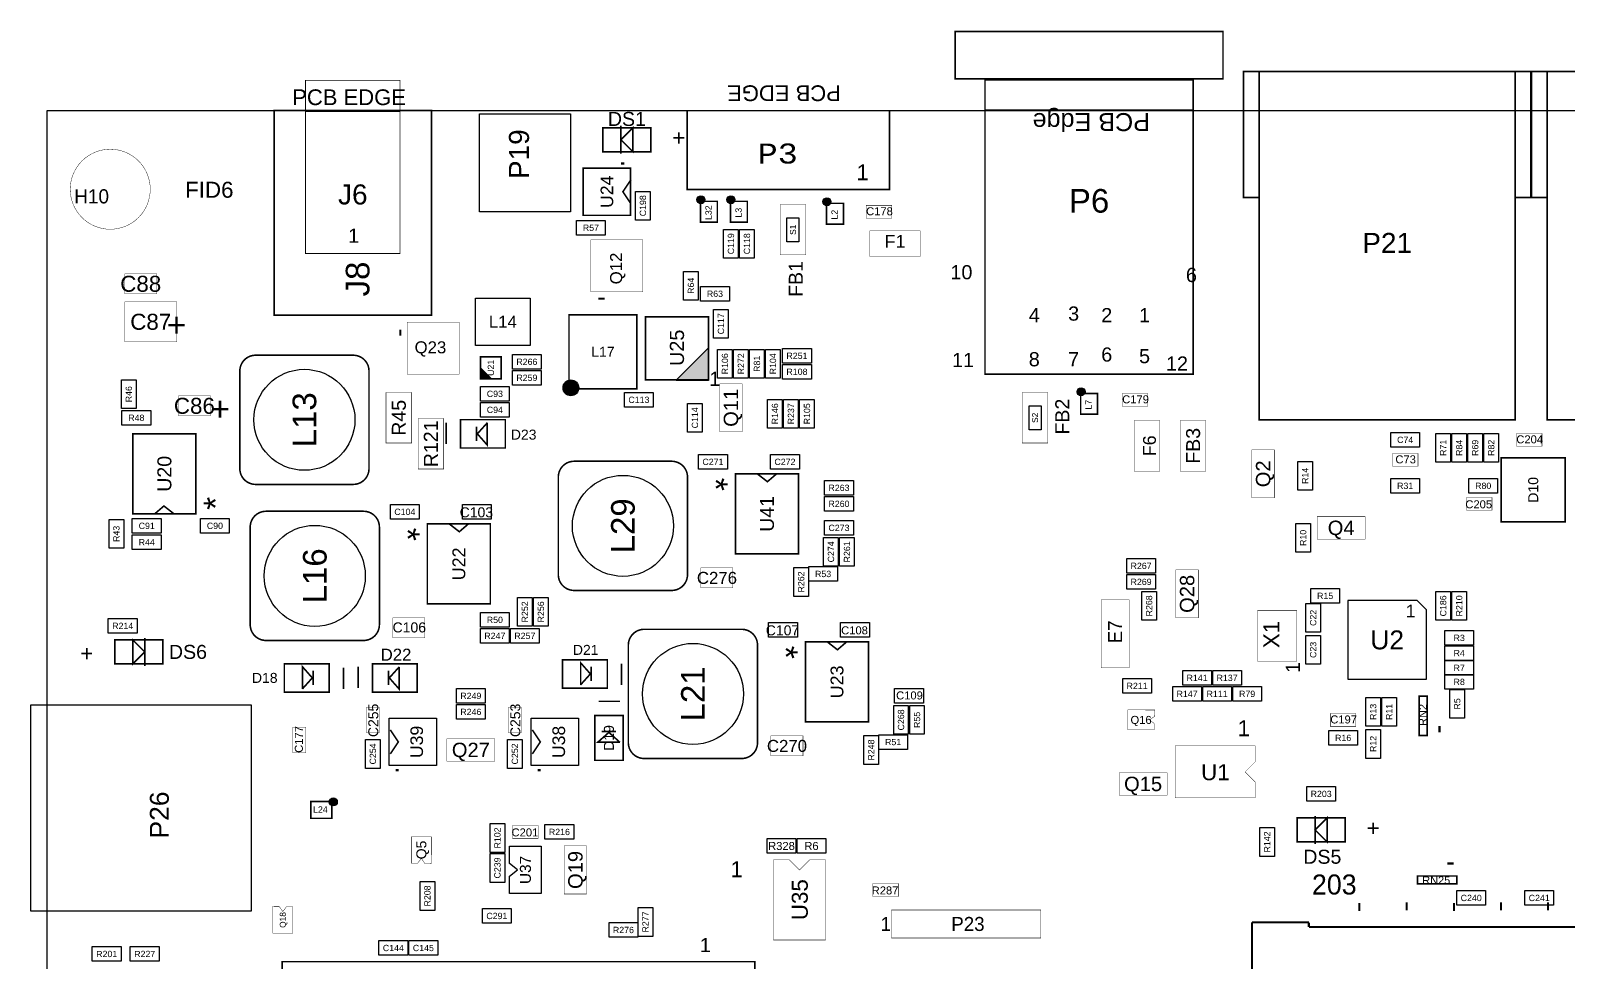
# Model space of a CAD drawing. Extents: x -1 to 160, y 0 to 141.
# Drawn here: x -1 to 96.6, y 81.8 to 140.9 of the extents above; entities that cross this region are included whole.
import ezdxf
from ezdxf.enums import TextEntityAlignment as Align

# ---------------------------------------------------------------- set-up
doc = ezdxf.new("R2010")
doc.units = 0
doc.header["$MEASUREMENT"] = 0
for name, color, linetype in [('ASSEMBLY_OUTLINES_TOP', 102, 'CONTINUOUS'), ('ASSEMBLY_REF_DES_TOP', 102, 'CONTINUOUS'), ('BOARD_OUTLINE', 10, 'CONTINUOUS')]:
    doc.layers.add(name, color=color, linetype=linetype)
doc.styles.add('ARIAL', font='arial.ttf')
doc.styles.add('COURIER_NEW', font='cour.ttf')
doc.styles.add('VERIBEST_BC', font='arial.ttf')
doc.styles.add('VERIBEST_GERBER_0', font='arial.ttf')
doc.styles.add('VERIBEST_GERBER_1', font='txt')

msp = doc.modelspace()

# ---------------------------------------------------------------- hatches: boundary and pattern name
at = {"layer": 'ASSEMBLY_OUTLINES_TOP'}
h = msp.add_hatch(color=256, dxfattribs=at)
edge = h.paths.add_edge_path()
edge.add_arc((41.49598, 130.175), 0.254, 0, 360)
h = msp.add_hatch(color=256, dxfattribs=at)
edge = h.paths.add_edge_path()
edge.add_arc((43.40098, 130.175), 0.254, 0, 360)
h = msp.add_hatch(color=256, dxfattribs=at)
edge = h.paths.add_edge_path()
edge.add_arc((49.49698, 130.048), 0.254, 0, 360)
for points in [[(41.97198, 118.727), (41.97198, 120.777), (39.92198, 118.727)], [(28.15298, 118.845), (27.49898, 119.499), (27.49898, 118.845)]]:
    msp.add_hatch(color=256, dxfattribs=at).paths.add_polyline_path(points, flags=0)
h = msp.add_hatch(color=256, dxfattribs=at)
edge = h.paths.add_edge_path()
edge.add_arc((33.24098, 118.237), 0.5, 0, 360)
h = msp.add_hatch(color=256, dxfattribs=at)
edge = h.paths.add_edge_path()
edge.add_arc((65.62598, 117.983), 0.254, 0, 360)
h = msp.add_hatch(color=256, dxfattribs=at)
edge = h.paths.add_edge_path()
edge.add_arc((18.16098, 91.948), 0.254, 0, 360)

# ---------------------------------------------------------------- linework, layer by layer
for points, const_width in [([(57.63398, 137.853), (57.63398, 140.853), (74.63398, 140.853), (74.63398, 137.853)], 0.1), ([(16.39798, 135.762), (16.39798, 137.762), (22.39798, 137.762), (22.39798, 135.762)], 0.05), ([(59.52998, 119.1006), (59.52998, 137.795), (72.73798, 137.795), (72.73798, 119.1006)], 0.1016), ([(75.93198, 130.324), (75.93198, 138.324), (76.93198, 138.324), (76.93198, 130.324)], 0.102), ([(76.93198, 116.204), (76.93198, 138.324), (93.18198, 138.324), (93.18198, 116.204)], 0.102), ([(93.18198, 130.324), (93.18198, 138.324), (94.18198, 138.324), (94.18198, 130.324)], 0.102), ([(94.21998, 130.324), (94.21998, 138.324), (95.21998, 138.324), (95.21998, 130.324)], 0.102), ([(95.21998, 116.204), (95.21998, 138.324), (111.46998, 138.324), (111.46998, 116.204)], 0.102), ([(14.39798, 122.841995), (14.39798, 135.841995), (24.39798, 135.841995), (24.39798, 122.841995)], 0.1), ([(16.39798, 126.762), (16.39798, 135.762), (22.39798, 135.762), (22.39798, 126.762)], 0.05), ([(40.61998, 130.829), (40.61998, 135.829), (53.46998, 135.829), (53.46998, 130.829)], 0.1), ([(35.27298, 133.223), (35.27298, 134.747), (38.32098, 134.747), (38.32098, 133.223)], 0.1016), ([(36.41598, 133.985), (37.17798, 134.747), (37.17798, 133.223)], 0.1016), ([(34.02698, 129.183), (34.02698, 132.183), (37.02698, 132.183), (37.02698, 129.183)], 0.1), ([(41.46898, 128.753), (41.46898, 130.073), (42.53898, 130.073), (42.53898, 128.753)], 0.1), ([(43.37398, 128.753), (43.37398, 130.073), (44.44398, 130.073), (44.44398, 128.753)], 0.1), ([(46.52518, 126.6698), (46.52518, 129.8702), (48.15078, 129.8702), (48.15078, 126.6698)], 0.0254), ([(49.46998, 128.626), (49.46998, 129.946), (50.53998, 129.946), (50.53998, 128.626)], 0.1), ([(51.98618, 129.0066), (51.98618, 129.8194), (53.61178, 129.8194), (53.61178, 129.0066)], 0.0254), ([(52.21478, 126.5682), (52.21478, 128.1938), (55.41518, 128.1938), (55.41518, 126.5682)], 0.0254), ([(34.51098, 124.333), (34.51098, 127.635), (37.81298, 127.635), (37.81298, 124.333)], 0.0254), ([(4.91998, 124.206), (4.91998, 125.476), (6.95198, 125.476), (6.95198, 124.206)], 0.0254), ([(4.91998, 121.158), (4.91998, 123.698), (8.22198, 123.698), (8.22198, 121.158)], 0.0254), ([(22.84698, 119.106), (22.84698, 122.408), (26.14898, 122.408), (26.14898, 119.106)], 0.0254), ([(33.12298, 118.173), (33.12298, 122.873), (37.42298, 122.873), (37.42298, 118.173)], 0.1), ([(37.97198, 118.745), (37.97198, 122.745), (41.97198, 122.745), (41.97198, 118.745)], 0.1), ([(27.51098, 118.807), (27.51098, 120.207), (28.81098, 120.207), (28.81098, 118.807)], 0.1), ([(42.68978, 115.443), (42.68978, 118.491), (44.11218, 118.491), (44.11218, 115.443)], 0.0254), ([(8.32498, 116.459), (8.32498, 117.729), (10.35698, 117.729), (10.35698, 116.459)], 0.0254), ([(21.50618, 114.7318), (21.50618, 117.9322), (23.13178, 117.9322), (23.13178, 114.7318)], 0.0254), ([(61.89218, 114.7318), (61.89218, 117.9322), (63.51778, 117.9322), (63.51778, 114.7318)], 0.0254), ([(65.59898, 116.561), (65.59898, 117.881), (66.66898, 117.881), (66.66898, 116.561)], 0.1), ([(68.24218, 117.0686), (68.24218, 117.8814), (69.86778, 117.8814), (69.86778, 117.0686)], 0.0254), ([(23.53818, 113.0808), (23.53818, 116.2812), (25.16378, 116.2812), (25.16378, 113.0808)], 0.0254), ([(26.22798, 114.416), (26.22798, 116.216), (29.077979, 116.216), (29.077979, 114.416)], 0.1), ([(69.00418, 112.9538), (69.00418, 116.1542), (70.62978, 116.1542), (70.62978, 112.9538)], 0.0254), ([(71.92518, 112.9538), (71.92518, 116.1542), (73.55078, 116.1542), (73.55078, 112.9538)], 0.0254), ([(5.43598, 110.236), (5.43598, 115.316), (9.43598, 115.316), (9.43598, 110.236)], 0.1), ([(93.26118, 114.5286), (93.26118, 115.3414), (94.88678, 115.3414), (94.88678, 114.5286)], 0.0254), ([(76.47178, 111.252), (76.47178, 114.3), (77.89418, 114.3), (77.89418, 111.252)], 0.0254), ([(85.38718, 113.2586), (85.38718, 114.0714), (87.01278, 114.0714), (87.01278, 113.2586)], 0.0254), ([(92.29598, 109.728), (92.29598, 113.792), (96.35998, 113.792), (96.35998, 109.728)], 0.1016), ([(43.68698, 107.696), (43.68698, 112.776), (47.68698, 112.776), (47.68698, 107.696)], 0.1), ([(90.08618, 110.4646), (90.08618, 111.2774), (91.71178, 111.2774), (91.71178, 110.4646)], 0.0254), ([(24.12898, 104.521), (24.12898, 109.601), (28.12898, 109.601), (28.12898, 104.521)], 0.1), ([(80.61198, 108.6358), (80.61198, 110.0582), (83.65998, 110.0582), (83.65998, 108.6358)], 0.0254), ([(41.49598, 105.537), (41.49598, 106.807), (43.52798, 106.807), (43.52798, 105.537)], 0.0254), ([(71.64578, 103.632), (71.64578, 106.68), (73.06818, 106.68), (73.06818, 103.632)], 0.0254), ([(66.89598, 100.457), (66.89598, 104.775), (68.67398, 104.775), (68.67398, 100.457)], 0.0254), ([(21.93798, 102.362), (21.93798, 103.632), (23.96998, 103.632), (23.96998, 102.362)], 0.0254), ([(76.82198, 100.889), (76.82198, 104.089), (79.32198, 104.089), (79.32198, 100.889)], 0.03), ([(4.28498, 100.711), (4.28498, 102.235), (7.33298, 102.235), (7.33298, 100.711)], 0.1016), ([(6.18998, 101.473), (5.42798, 100.711), (5.42798, 102.235)], 0.1016), ([(48.13198, 97.028), (48.13198, 102.108), (52.13198, 102.108), (52.13198, 97.028)], 0.1), ([(15.051981, 98.922), (15.051981, 100.722), (17.90198, 100.722), (17.90198, 98.922)], 0.1), ([(20.63998, 98.922), (20.63998, 100.722), (23.489979, 100.722), (23.489979, 98.922)], 0.1), ([(32.704981, 99.176), (32.704981, 100.976), (35.55498, 100.976), (35.55498, 99.176)], 0.1), ([(87.09279, 96.159066), (87.09279, 98.659188), (87.592916, 98.659188), (87.592916, 96.159066)], 0.1016), ([(20.26158, 96.3422), (20.26158, 97.9678), (21.07438, 97.9678), (21.07438, 96.3422)], 0.0254), ([(29.27858, 96.3422), (29.27858, 97.9678), (30.09138, 97.9678), (30.09138, 96.3422)], 0.0254), ([(70.305168, 97.784412), (70.29958, 97.3836), (69.96938, 97.155), (70.27418, 96.9264), (70.27418, 96.52), (68.59778, 96.52), (68.59778, 97.79)], 0.0254), ([(15.59558, 95.0722), (15.59558, 96.6978), (16.40838, 96.6978), (16.40838, 95.0722)], 0.0254), ([(34.75398, 94.587001), (34.75398, 97.437), (36.55398, 97.437), (36.55398, 94.587001)], 0.1), ([(81.45018, 96.7486), (81.45018, 97.5614), (83.07578, 97.5614), (83.07578, 96.7486)], 0.0254), ([(25.36698, 94.5388), (25.36698, 95.9612), (28.41498, 95.9612), (28.41498, 94.5388)], 0.0254), ([(45.94098, 94.869), (45.94098, 96.139), (47.97298, 96.139), (47.97298, 94.869)], 0.0254), ([(71.59498, 95.504), (76.67498, 95.504), (76.67498, 94.488), (76.03998, 93.853), (76.67498, 93.218), (76.67498, 92.202), (71.59498, 92.202)], 0.0254), ([(68.03898, 92.3798), (68.03898, 93.8022), (71.08698, 93.8022), (71.08698, 92.3798)], 0.0254), ([(16.73898, 90.905), (16.73898, 91.975), (18.05898, 91.975), (18.05898, 90.905)], 0.1), ([(79.34198, 89.408), (79.34198, 90.932), (82.38998, 90.932), (82.38998, 89.408)], 0.1016), ([(80.48498, 90.17), (81.24698, 90.932), (81.24698, 89.408)], 0.1016), ([(29.54018, 89.6366), (29.54018, 90.4494), (31.16578, 90.4494), (31.16578, 89.6366)], 0.0254), ([(24.378392, 88.030812), (23.97758, 88.0364), (23.74898, 88.3666), (23.52038, 88.0618), (23.11398, 88.0618), (23.11398, 89.7382), (24.38398, 89.7382)], 0.0254), ([(32.81678, 86.106), (32.81678, 89.154), (34.23918, 89.154), (34.23918, 86.106)], 0.0254), ([(46.10098, 83.185), (46.10098, 88.265), (47.11698, 88.265), (47.75198, 87.63), (48.38698, 88.265), (49.40298, 88.265), (49.40298, 83.185)], 0.0254), ([(86.981792, 86.74481), (86.981792, 87.244936), (89.481914, 87.244936), (89.481914, 86.74481)], 0.1016), ([(52.4002, 85.9536), (52.4002, 86.7664), (54.0258, 86.7664), (54.0258, 85.9536)], 0.0254), ([(14.323568, 85.324188), (14.72438, 85.3186), (14.95298, 84.9884), (15.18158, 85.2932), (15.58798, 85.2932), (15.58798, 83.6168), (14.31798, 83.6168)], 0.0254), ([(53.594, 83.312), (53.594, 85.09), (63.066102, 85.09), (63.066102, 83.312)], 0.0254), ([(14.913981, 25.708), (14.913981, 81.808), (44.913981, 81.808), (44.913981, 25.708)], 0.1)]:
    msp.add_lwpolyline(points, close=True, dxfattribs=dict(at, const_width=const_width))
for points, const_width in [([(53.46998, 135.829), (40.61998, 135.829)], 0.1), ([(72.73798, 135.8646), (59.52998, 135.8646)], 0.1016), ([(36.41598, 134.874), (36.41598, 133.096)], 0.1016), ([(36.62698, 132.483), (36.42698, 132.483)], 0.15), ([(37.05098, 131.445), (36.54298, 130.683), (37.05098, 129.921)], 0.1), ([(34.99198, 123.904), (35.38198, 123.904)], 0.13), ([(22.41798, 121.927), (22.41798, 121.537)], 0.13), ([(25.329602, 116.019787), (25.329602, 114.669777)], 0.1016), ([(27.25298, 115.766), (27.25198, 114.866)], 0.102), ([(27.93298, 116.016), (27.30298, 115.316), (27.92098, 114.616), (27.92098, 116.016)], 0.1016), ([(46.28134, 112.76203), (45.716698, 112.276636), (45.09262, 112.76203)], 0.1016), ([(6.84162, 110.24997), (7.406262, 110.735364), (8.03034, 110.24997)], 0.1016), ([(26.72334, 109.58703), (26.158698, 109.101636), (25.53462, 109.58703)], 0.1016), ([(6.18998, 100.584), (6.18998, 102.362)], 0.1016), ([(50.72634, 102.09403), (50.161698, 101.608636), (49.53762, 102.09403)], 0.1016), ([(16.19698, 99.122), (16.82698, 99.822), (16.20898, 100.522), (16.20898, 99.122)], 0.1016), ([(19.741602, 100.525787), (19.741602, 99.175777)], 0.1016), ([(22.34498, 100.522), (21.71498, 99.822), (22.33298, 99.122), (22.33298, 100.522)], 0.1016), ([(33.84998, 99.376), (34.47998, 100.076), (33.86198, 100.776), (33.86198, 99.376)], 0.1016), ([(34.52998, 99.626), (34.53098, 100.526)], 0.102), ([(36.453358, 99.372213), (36.453358, 100.722223)], 0.1016), ([(16.87698, 99.372), (16.87798, 100.272)], 0.102), ([(18.800358, 99.118213), (18.800358, 100.468223)], 0.1016), ([(21.66498, 100.272), (21.66398, 99.372)], 0.102), ([(36.357767, 98.335378), (35.007757, 98.335378)], 0.1016), ([(88.38298, 96.369), (88.38298, 96.759)], 0.15), ([(21.77898, 94.996), (22.28698, 95.758), (21.77898, 96.52)], 0.1), ([(30.79598, 94.996), (31.30398, 95.758), (30.79598, 96.52)], 0.1), ([(36.35398, 95.732), (35.65398, 96.362), (34.95398, 95.744), (36.35398, 95.744)], 0.1016), ([(36.10398, 96.412), (35.20398, 96.413)], 0.102), ([(22.11298, 93.958), (22.31298, 93.958)], 0.15), ([(31.12998, 93.958), (31.32998, 93.958)], 0.15), ([(80.48498, 91.059), (80.48498, 89.281)], 0.1016), ([(89.27198, 88.035), (88.88198, 88.035)], 0.15), ([(83.285282, 85.535), (83.285282, 85.027)], 0.127), ([(86.300338, 85.565), (86.300338, 85.057)], 0.127), ([(89.297068, 85.535), (89.297068, 85.027)], 0.127), ([(92.288156, 85.575), (92.288156, 85.067)], 0.127), ([(95.26706, 85.575), (95.26706, 85.067)], 0.127), ([(76.48498, 84.302), (80.08498, 84.302)], 0.13), ([(76.485102, 75.151996), (76.485102, 84.295741)], 0.13), ([(80.085044, 84.002118), (80.085044, 84.279087)], 0.13), ([(80.085044, 84.001864), (144.084916, 84.001864)], 0.13)]:
    msp.add_lwpolyline(points, dxfattribs=dict(at, const_width=const_width))
for points in [[(27.43238, 129.413), (27.43238, 135.636), (33.22358, 135.636), (33.22358, 129.413)], [(37.34798, 128.879), (37.34798, 130.709), (38.27798, 130.709), (38.27798, 128.879)], [(33.59598, 127.932), (33.59598, 128.862), (35.42598, 128.862), (35.42598, 127.932)], [(46.95698, 127.508), (46.95698, 129.032), (47.71898, 129.032), (47.71898, 127.508)], [(42.93598, 126.466), (42.93598, 128.296), (43.86598, 128.296), (43.86598, 126.466)], [(43.95198, 126.466), (43.95198, 128.296), (44.88198, 128.296), (44.88198, 126.466)], [(40.39598, 123.799), (40.39598, 125.629), (41.32598, 125.629), (41.32598, 123.799)], [(41.46998, 123.741), (41.46998, 124.671), (43.29998, 124.671), (43.29998, 123.741)], [(27.18308, 120.9294), (27.18308, 123.9266), (30.66288, 123.9266), (30.66288, 120.9294)], [(42.30098, 121.386), (42.30098, 123.216), (43.23098, 123.216), (43.23098, 121.386)], [(29.53198, 119.423), (29.53198, 120.353), (31.36198, 120.353), (31.36198, 119.423)], [(41.97198, 118.727), (41.97198, 120.777), (39.92198, 118.727)], [(42.55498, 118.846), (42.55498, 120.676), (43.48498, 120.676), (43.48498, 118.846)], [(43.57098, 118.846), (43.57098, 120.676), (44.50098, 120.676), (44.50098, 118.846)], [(44.58698, 118.846), (44.58698, 120.676), (45.51698, 120.676), (45.51698, 118.846)], [(45.60298, 118.846), (45.60298, 120.676), (46.53298, 120.676), (46.53298, 118.846)], [(46.67698, 119.804), (46.67698, 120.734), (48.50698, 120.734), (48.50698, 119.804)], [(28.15298, 118.845), (27.49898, 119.499), (27.49898, 118.845)], [(29.53198, 118.407), (29.53198, 119.337), (31.36198, 119.337), (31.36198, 118.407)], [(46.67698, 118.788), (46.67698, 119.718), (48.50698, 119.718), (48.50698, 118.788)], [(4.70898, 116.917), (4.70898, 118.747), (5.63898, 118.747), (5.63898, 116.917)], [(27.49998, 117.391), (27.49998, 118.321), (29.32998, 118.321), (29.32998, 117.391)], [(27.49998, 116.375), (27.49998, 117.305), (29.32998, 117.305), (29.32998, 116.375)], [(36.64398, 117.01), (36.64398, 117.94), (38.47398, 117.94), (38.47398, 117.01)], [(40.64998, 115.417), (40.64998, 117.247), (41.57998, 117.247), (41.57998, 115.417)], [(45.72998, 115.671), (45.72998, 117.501), (46.65998, 117.501), (46.65998, 115.671)], [(46.74598, 115.671), (46.74598, 117.501), (47.67598, 117.501), (47.67598, 115.671)], [(47.76198, 115.671), (47.76198, 117.501), (48.69198, 117.501), (48.69198, 115.671)], [(4.74298, 115.867), (4.74298, 116.797), (6.57298, 116.797), (6.57298, 115.867)], [(62.32398, 115.57), (62.32398, 117.094), (63.08598, 117.094), (63.08598, 115.57)], [(85.28498, 114.47), (85.28498, 115.4), (87.11498, 115.4), (87.11498, 114.47)], [(88.14798, 113.512), (88.14798, 115.342), (89.07798, 115.342), (89.07798, 113.512)], [(89.16398, 113.512), (89.16398, 115.342), (90.09398, 115.342), (90.09398, 113.512)], [(90.17998, 113.512), (90.17998, 115.342), (91.10998, 115.342), (91.10998, 113.512)], [(91.19598, 113.512), (91.19598, 115.342), (92.12598, 115.342), (92.12598, 113.512)], [(41.34298, 113.073), (41.34298, 114.003), (43.17298, 114.003), (43.17298, 113.073)], [(45.91498, 113.073), (45.91498, 114.003), (47.74498, 114.003), (47.74498, 113.073)], [(79.38498, 111.734), (79.38498, 113.564), (80.31498, 113.564), (80.31498, 111.734)], [(49.34398, 111.422), (49.34398, 112.352), (51.17398, 112.352), (51.17398, 111.422)], [(85.28498, 111.549), (85.28498, 112.479), (87.11498, 112.479), (87.11498, 111.549)], [(90.23798, 111.549), (90.23798, 112.479), (92.06798, 112.479), (92.06798, 111.549)], [(49.34398, 110.406), (49.34398, 111.336), (51.17398, 111.336), (51.17398, 110.406)], [(21.78498, 109.898), (21.78498, 110.828), (23.61498, 110.828), (23.61498, 109.898)], [(26.35698, 109.898), (26.35698, 110.828), (28.18698, 110.828), (28.18698, 109.898)], [(3.92298, 108.051), (3.92298, 109.881), (4.85298, 109.881), (4.85298, 108.051)], [(5.40198, 109.009), (5.40198, 109.939), (7.23198, 109.939), (7.23198, 109.009)], [(9.72898, 109.012), (9.72898, 109.942), (11.55898, 109.942), (11.55898, 109.012)], [(49.34398, 108.882), (49.34398, 109.812), (51.17398, 109.812), (51.17398, 108.882)], [(79.25798, 107.797), (79.25798, 109.627), (80.18798, 109.627), (80.18798, 107.797)], [(5.40198, 107.969), (5.40198, 108.899), (7.23198, 108.899), (7.23198, 107.969)], [(49.28598, 106.908), (49.28598, 108.738), (50.21598, 108.738), (50.21598, 106.908)], [(50.30198, 106.908), (50.30198, 108.738), (51.23198, 108.738), (51.23198, 106.908)], [(68.52098, 106.469), (68.52098, 107.399), (70.35098, 107.399), (70.35098, 106.469)], [(47.38998, 104.99695), (47.38998, 106.82695), (48.31998, 106.82695), (48.31998, 104.99695)], [(48.33698, 105.95495), (48.33698, 106.88495), (50.16698, 106.88495), (50.16698, 105.95495)], [(68.52098, 105.453), (68.52098, 106.383), (70.35098, 106.383), (70.35098, 105.453)], [(80.20498, 104.564), (80.20498, 105.494), (82.03498, 105.494), (82.03498, 104.564)], [(29.85498, 103.098), (29.85498, 104.928), (30.78498, 104.928), (30.78498, 103.098)], [(30.87098, 103.098), (30.87098, 104.928), (31.80098, 104.928), (31.80098, 103.098)], [(69.47898, 103.479), (69.47898, 105.309), (70.40898, 105.309), (70.40898, 103.479)], [(79.89298, 102.717), (79.89298, 104.547), (80.82298, 104.547), (80.82298, 102.717)], [(87.55698, 99.735), (87.55698, 104.135), (86.95698, 104.735), (82.55698, 104.735), (82.55698, 99.735)], [(88.14798, 103.479), (88.14798, 105.309), (89.07798, 105.309), (89.07798, 103.479)], [(89.16398, 103.479), (89.16398, 105.309), (90.09398, 105.309), (90.09398, 103.479)], [(3.87798, 102.659), (3.87798, 103.589), (5.70798, 103.589), (5.70798, 102.659)], [(27.49998, 103.04), (27.49998, 103.97), (29.32998, 103.97), (29.32998, 103.04)], [(27.49998, 102.024), (27.49998, 102.954), (29.32998, 102.954), (29.32998, 102.024)], [(29.40498, 102.024), (29.40498, 102.954), (31.23498, 102.954), (31.23498, 102.024)], [(45.78798, 102.405), (45.78798, 103.335), (47.61798, 103.335), (47.61798, 102.405)], [(50.35998, 102.405), (50.35998, 103.335), (52.18998, 103.335), (52.18998, 102.405)], [(79.89298, 100.685), (79.89298, 102.515), (80.82298, 102.515), (80.82298, 100.685)], [(88.71398, 101.897), (88.71398, 102.827), (90.54398, 102.827), (90.54398, 101.897)], [(88.71398, 100.9318), (88.71398, 101.8618), (90.54398, 101.8618), (90.54398, 100.9318)], [(88.71398, 99.992), (88.71398, 100.922), (90.54398, 100.922), (90.54398, 99.992)], [(68.26698, 98.849), (68.26698, 99.779), (70.09698, 99.779), (70.09698, 98.849)], [(72.07698, 99.357), (72.07698, 100.287), (73.90698, 100.287), (73.90698, 99.357)], [(73.98198, 99.357), (73.98198, 100.287), (75.81198, 100.287), (75.81198, 99.357)], [(88.71398, 99.103), (88.71398, 100.033), (90.54398, 100.033), (90.54398, 99.103)], [(25.97598, 98.214), (25.97598, 99.144), (27.80598, 99.144), (27.80598, 98.214)], [(53.78898, 98.214), (53.78898, 99.144), (55.61898, 99.144), (55.61898, 98.214)], [(71.44198, 98.341), (71.44198, 99.271), (73.27198, 99.271), (73.27198, 98.341)], [(73.34698, 98.341), (73.34698, 99.271), (75.17698, 99.271), (75.17698, 98.341)], [(75.25198, 98.341), (75.25198, 99.271), (77.08198, 99.271), (77.08198, 98.341)], [(83.70298, 96.748), (83.70298, 98.578), (84.63298, 98.578), (84.63298, 96.748)], [(84.71898, 96.748), (84.71898, 98.578), (85.64898, 98.578), (85.64898, 96.748)], [(89.03698, 97.256), (89.03698, 99.086), (89.96698, 99.086), (89.96698, 97.256)], [(-1.04602, 85.017), (-1.04602, 98.117), (12.95398, 98.117), (12.95398, 85.017)], [(25.97598, 97.198), (25.97598, 98.128), (27.80598, 98.128), (27.80598, 97.198)], [(53.73098, 96.24), (53.73098, 98.07), (54.66098, 98.07), (54.66098, 96.24)], [(54.74698, 96.24), (54.74698, 98.07), (55.67698, 98.07), (55.67698, 96.24)], [(21.70798, 94.258), (21.70798, 97.258), (24.70798, 97.258), (24.70798, 94.258)], [(30.72498, 94.258), (30.72498, 97.258), (33.72498, 97.258), (33.72498, 94.258)], [(20.20298, 94.081), (20.20298, 95.911), (21.13298, 95.911), (21.13298, 94.081)], [(29.21998, 94.081), (29.21998, 95.911), (30.14998, 95.911), (30.14998, 94.081)], [(51.83498, 94.32895), (51.83498, 96.15895), (52.76498, 96.15895), (52.76498, 94.32895)], [(52.78198, 95.28695), (52.78198, 96.21695), (54.61198, 96.21695), (54.61198, 95.28695)], [(81.34798, 95.547), (81.34798, 96.477), (83.17798, 96.477), (83.17798, 95.547)], [(83.70298, 94.716), (83.70298, 96.546), (84.63298, 96.546), (84.63298, 94.716)], [(79.95098, 91.991), (79.95098, 92.921), (81.78098, 92.921), (81.78098, 91.991)], [(28.10998, 88.747), (28.10998, 90.577), (29.03998, 90.577), (29.03998, 88.747)], [(31.59698, 89.578), (31.59698, 90.508), (33.42698, 90.508), (33.42698, 89.578)], [(76.97198, 88.493), (76.97198, 90.323), (77.90198, 90.323), (77.90198, 88.493)], [(29.35298, 86.13), (29.35298, 87.23), (29.85298, 87.63), (29.35298, 88.03), (29.35298, 89.13), (31.35298, 89.13), (31.35298, 86.13)], [(45.69398, 88.689), (45.69398, 89.619), (47.52398, 89.619), (47.52398, 88.689)], [(47.59898, 88.689), (47.59898, 89.619), (49.42898, 89.619), (49.42898, 88.689)], [(28.10998, 86.842), (28.10998, 88.672), (29.03998, 88.672), (29.03998, 86.842)], [(23.66498, 85.064), (23.66498, 86.894), (24.59498, 86.894), (24.59498, 85.064)], [(89.47598, 85.387), (89.47598, 86.317), (91.30598, 86.317), (91.30598, 85.387)], [(93.79398, 85.387), (93.79398, 86.317), (95.62398, 86.317), (95.62398, 85.387)], [(27.62698, 84.244), (27.62698, 85.174), (29.45698, 85.174), (29.45698, 84.244)], [(37.508, 83.413), (37.508, 85.243), (38.438, 85.243), (38.438, 83.413)], [(35.661, 83.355), (35.661, 84.285), (37.491, 84.285), (37.491, 83.355)], [(21.05598, 82.212), (21.05598, 83.142), (22.88598, 83.142), (22.88598, 82.212)], [(22.96098, 82.212), (22.96098, 83.142), (24.79098, 83.142), (24.79098, 82.212)], [(2.86198, 81.831), (2.86198, 82.761), (4.69198, 82.761), (4.69198, 81.831)], [(5.27498, 81.831), (5.27498, 82.761), (7.10498, 82.761), (7.10498, 81.831)]]:
    msp.add_lwpolyline(points, close=True, dxfattribs=at)
for points, const_width in [([(1.45998, 130.842, -1), (6.53998, 130.842, -1)], 0.0254), ([(13.22598, 120.305), (19.42598, 120.305, -0.414213562), (20.42598, 119.305), (20.42598, 113.105, -0.414213562), (19.42598, 112.105), (13.22598, 112.105, -0.414213562), (12.22598, 113.105), (12.22598, 119.305, -0.414213562)], 0.1), ([(39.64298, 105.374), (33.44298, 105.374, -0.414213562), (32.44298, 106.374), (32.44298, 112.574, -0.414213562), (33.44298, 113.574), (39.64298, 113.574, -0.414213562), (40.64298, 112.574), (40.64298, 106.374, -0.414213562)], 0.1), ([(20.08498, 102.199), (13.88498, 102.199, -0.414213562), (12.88498, 103.199), (12.88498, 109.399, -0.414213562), (13.88498, 110.399), (20.08498, 110.399, -0.414213562), (21.08498, 109.399), (21.08498, 103.199, -0.414213562)], 0.1), ([(44.08798, 94.706), (37.88798, 94.706, -0.414213562), (36.88798, 95.706), (36.88798, 101.906, -0.414213562), (37.88798, 102.906), (44.08798, 102.906, -0.414213562), (45.08798, 101.906), (45.08798, 95.706, -0.414213562)], 0.1)]:
    msp.add_lwpolyline(points, format="xyb", close=True, dxfattribs=dict(at, const_width=const_width))
for centre, radius in [((41.49598, 130.175), 0.254), ((43.40098, 130.175), 0.254), ((49.49698, 130.048), 0.254), ((16.32598, 116.205), 3.206244), ((33.24098, 118.237), 0.5), ((65.62598, 117.983), 0.254), ((36.54298, 109.474), 3.206244), ((16.98498, 106.299), 3.206244), ((40.98798, 98.806), 3.206244), ((18.16098, 91.948), 0.254)]:
    msp.add_circle(centre, radius, dxfattribs=at)
at = {"layer": 'BOARD_OUTLINE'}
msp.add_lwpolyline([(-0.00002, 0), (-0.00002, 135.842), (159.99998, 135.842), (159.99998, 0)], close=True, dxfattribs=at)

# ---------------------------------------------------------------- texts
at = {"layer": 'ASSEMBLY_OUTLINES_TOP'}
for s, height, style, p in [('PCB EDGE', 1, 'ARIAL', (19.161405, 136.68257)), ('+', 1.016, 'ARIAL', (40.09898, 134.112)), ('1', 1, 'VERIBEST_GERBER_0', (51.756103, 131.917349)), ('1', 0.9, 'VERIBEST_GERBER_0', (19.450888, 127.896347)), ('10', 0.9, 'ARIAL', (58.029642, 125.575772)), ('4', 0.9, 'ARIAL', (62.655242, 122.850372)), ('3', 0.9, 'ARIAL', (65.155242, 122.950372)), ('2', 0.9, 'ARIAL', (67.255242, 122.850372)), ('1', 0.9, 'ARIAL', (69.655242, 122.850372)), ('11', 0.9, 'ARIAL', (58.132842, 120.001172)), ('8', 0.9, 'ARIAL', (62.655242, 120.050372)), ('7', 0.9, 'ARIAL', (65.155242, 120.050372)), ('6', 0.9, 'ARIAL', (67.255242, 120.350372)), ('5', 0.9, 'ARIAL', (69.655242, 120.250372)), ('12', 0.9, 'ARIAL', (71.713842, 119.775772)), ('1', 0.9, 'ARIAL', (42.376897, 118.808917)), ('1', 0.8, 'VERIBEST_GERBER_0', (86.54884, 104.07098)), ('1', 1.016, 'VERIBEST_GERBER_0', (75.954814, 96.628026)), ('+', 1.016, 'ARIAL', (84.16798, 90.297)), ('1', 1.016, 'VERIBEST_GERBER_0', (43.76545, 87.67953)), ('203', 1.27, 'VERIBEST_GERBER_1', (81.699517, 86.706611)), ('1', 0.889, 'VERIBEST_GERBER_1', (53.23332, 84.201)), ('1', 0.9, 'ARIAL', (41.776243, 82.865372))]:
    msp.add_text(s, height=height, dxfattribs=dict(at, style=style)).set_placement(p, align=Align.MIDDLE_CENTER)
for s, height, rotation, style, p in [('PCB EDGE', 1, 180, 'VERIBEST_GERBER_0', (46.76998, 136.939)), ('9', 0.9, 180, 'ARIAL', (72.63398, 125.403)), ('*', 1.524, 270, 'ARIAL', (42.431424, 112.11034)), ('*', 1.524, 90, 'ARIAL', (10.691536, 110.90166)), ('+', 1.016, 180, 'ARIAL', (2.50698, 101.346)), ('1', 0.9, 90, 'VERIBEST_GERBER_0', (79.07198, 100.489))]:
    msp.add_text(s, height=height, rotation=rotation, dxfattribs=dict(at, style=style)).set_placement(p, align=Align.MIDDLE_CENTER)
for s, height, style, p in [('PCB Edge', 1.143, 'ARIAL', (70.000876, 134.53364)), ('+', 1.524, 'VERIBEST_GERBER_0', (8.820404, 121.428256)), ('+', 1.524, 'VERIBEST_GERBER_0', (11.590404, 116.094256))]:
    msp.add_text(s, height=height, rotation=180, dxfattribs=dict(at, style=style)).set_placement(p, align=Align.TOP_LEFT)
at = {"layer": 'ASSEMBLY_OUTLINES_TOP', "style": 'ARIAL', "text_generation_flag": 2}
for p in [(22.873424, 108.93534), (46.876424, 101.44234)]:
    msp.add_text('*', height=1.524, rotation=270, dxfattribs=at).set_placement(p, align=Align.MIDDLE_CENTER)
at = {"layer": 'ASSEMBLY_REF_DES_TOP'}
for s, height, style, p in [('DS1', 0.889, 'ARIAL', (36.79698, 135.3058)), ('P3', 1.27, 'COURIER_NEW', (46.369986, 133.108954)), ('FID6', 1.016, 'VERIBEST_GERBER_0', (10.28698, 130.81)), ('J6', 1.27, 'VERIBEST_GERBER_0', (19.397982, 130.512058)), ('P6', 1.5, 'ARIAL', (66.13498, 130.107)), ('C178', 0.508, 'ARIAL', (52.828952, 129.442972)), ('R57', 0.4, 'ARIAL', (34.51098, 128.397)), ('F1', 0.8128, 'ARIAL', (53.81498, 127.531114)), ('P21', 1.27, 'ARIAL', (85.05698, 127.434086)), ('C88', 1.016, 'ARIAL', (5.93598, 124.841)), ('R63', 0.4, 'ARIAL', (42.38498, 124.206)), ('C87', 1.016, 'ARIAL', (6.57098, 122.428)), ('L14', 0.762, 'VERIBEST_GERBER_0', (28.92298, 122.428)), ('Q23', 0.762, 'ARIAL', (24.32498, 120.807)), ('R266', 0.4, 'ARIAL', (30.44698, 119.888)), ('L17', 0.635, 'ARIAL', (35.27298, 120.523)), ('R251', 0.4, 'ARIAL', (47.59198, 120.269)), ('R259', 0.4, 'ARIAL', (30.44698, 118.872)), ('R108', 0.4, 'ARIAL', (47.59198, 119.253)), ('C86', 1.016, 'ARIAL', (9.34098, 117.094)), ('C93', 0.4, 'ARIAL', (28.41498, 117.856)), ('C113', 0.4, 'ARIAL', (37.55898, 117.475)), ('C179', 0.508, 'ARIAL', (69.084952, 117.504972)), ('R48', 0.4, 'ARIAL', (5.65798, 116.332)), ('C94', 0.4, 'ARIAL', (28.41498, 116.84)), ('D23', 0.635, 'ARIAL', (30.24378, 115.2652)), ('C204', 0.508, 'ARIAL', (94.103952, 114.964972)), ('C74', 0.4, 'ARIAL', (86.19998, 114.935)), ('C271', 0.4, 'ARIAL', (42.25798, 113.538)), ('C272', 0.4, 'ARIAL', (46.82998, 113.538)), ('C73', 0.508, 'ARIAL', (86.229952, 113.694972)), ('R263', 0.4, 'ARIAL', (50.25898, 111.887)), ('R31', 0.4, 'ARIAL', (86.19998, 112.014)), ('R80', 0.4, 'ARIAL', (91.15298, 112.014)), ('C104', 0.4, 'ARIAL', (22.69998, 110.363)), ('C103', 0.635, 'ARIAL', (27.242008, 110.333028)), ('R260', 0.4, 'ARIAL', (50.25898, 110.871)), ('C205', 0.508, 'ARIAL', (90.869008, 110.841028)), ('C91', 0.4, 'ARIAL', (6.31698, 109.474)), ('C90', 0.4, 'ARIAL', (10.64398, 109.477)), ('C273', 0.4, 'ARIAL', (50.25898, 109.347)), ('Q4', 0.9144, 'ARIAL', (82.13598, 109.347)), ('R44', 0.4, 'ARIAL', (6.31698, 108.434)), ('C276', 0.762, 'ARIAL', (42.51198, 106.172)), ('R53', 0.4, 'ARIAL', (49.25198, 106.41995)), ('R267', 0.4, 'ARIAL', (69.43598, 106.934)), ('R269', 0.4, 'ARIAL', (69.43598, 105.918)), ('R15', 0.4, 'ARIAL', (81.11998, 105.029)), ('R50', 0.4, 'ARIAL', (28.41498, 103.505)), ('R214', 0.4, 'ARIAL', (4.79298, 103.124)), ('C106', 0.635, 'ARIAL', (22.983952, 103.026972)), ('R247', 0.4, 'ARIAL', (28.41498, 102.489)), ('R257', 0.4, 'ARIAL', (30.31998, 102.489)), ('C107', 0.635, 'ARIAL', (46.673008, 102.840028)), ('C108', 0.508, 'ARIAL', (51.245008, 102.840028)), ('U2', 1.2, 'VERIBEST_BC', (85.05698, 102.235)), ('R3', 0.4, 'ARIAL', (89.62898, 102.362)), ('DS6', 0.889, 'ARIAL', (8.93318, 101.473)), ('D22', 0.762, 'ARIAL', (22.14118, 101.2952)), ('D21', 0.635, 'ARIAL', (34.18078, 101.6)), ('R4', 0.4, 'ARIAL', (89.62898, 101.3968)), ('R7', 0.4, 'ARIAL', (89.62898, 100.457)), ('D18', 0.635, 'ARIAL', (13.80998, 99.822)), ('R141', 0.4, 'ARIAL', (72.99198, 99.822)), ('R137', 0.4, 'ARIAL', (74.89698, 99.822)), ('R8', 0.4, 'ARIAL', (89.62898, 99.568)), ('R249', 0.4, 'ARIAL', (26.89098, 98.679)), ('C109', 0.508, 'ARIAL', (54.733952, 98.708972)), ('R211', 0.4, 'ARIAL', (69.18198, 99.314)), ('R147', 0.4, 'ARIAL', (72.35698, 98.806)), ('R111', 0.4, 'ARIAL', (74.26198, 98.806)), ('R79', 0.4, 'ARIAL', (76.16698, 98.806)), ('R246', 0.4, 'ARIAL', (26.89098, 97.663)), ('Q16', 0.508, 'ARIAL', (69.43598, 97.155)), ('C197', 0.508, 'ARIAL', (82.292952, 97.184972)), ('Q27', 0.9144, 'ARIAL', (26.89098, 95.25)), ('C270', 0.762, 'ARIAL', (46.95698, 95.504)), ('R51', 0.4, 'ARIAL', (53.69698, 95.75195)), ('R16', 0.4, 'ARIAL', (82.26298, 96.012)), ('U1', 1.016, 'ARIAL', (74.152684, 93.835296)), ('Q15', 0.9144, 'ARIAL', (69.56298, 93.091)), ('R203', 0.4, 'ARIAL', (80.86598, 92.456)), ('L24', 0.4, 'ARIAL', (17.340039, 91.468498)), ('C201', 0.508, 'ARIAL', (30.323008, 90.013028)), ('R216', 0.4, 'ARIAL', (32.51198, 90.043)), ('R328', 0.508, 'ARIAL', (46.609, 89.154)), ('R6', 0.508, 'ARIAL', (48.514, 89.154)), ('DS5', 0.889, 'ARIAL', (80.94218, 88.4682)), ('RN25', 0.5, 'ARIAL', (88.17198, 86.975)), ('R287', 0.508, 'ARIAL', (53.183028, 86.330028)), ('C240', 0.4, 'ARIAL', (90.39098, 85.852)), ('C241', 0.4, 'ARIAL', (94.70898, 85.852)), ('C291', 0.4, 'ARIAL', (28.54198, 84.709)), ('R276', 0.4, 'ARIAL', (36.576, 83.82)), ('P23', 0.889, 'VERIBEST_GERBER_1', (58.444395, 84.201)), ('R201', 0.4, 'ARIAL', (3.77698, 82.296)), ('R227', 0.4, 'ARIAL', (6.18998, 82.296)), ('C144', 0.4, 'ARIAL', (21.97098, 82.677)), ('C145', 0.4, 'ARIAL', (23.87598, 82.677))]:
    msp.add_text(s, height=height, dxfattribs=dict(at, style=style)).set_placement(p, align=Align.MIDDLE_CENTER)
at = {"layer": 'ASSEMBLY_REF_DES_TOP', "style": 'VERIBEST_GERBER_0'}
for s, height, p in [('P19', 1.27, (30.962854, 134.6454)), ('P26', 1.2, (8.07798, 92.61))]:
    msp.add_text(s, height=height, rotation=90, dxfattribs=at).set_placement(p, align=Align.BOTTOM_RIGHT)
at = {"layer": 'ASSEMBLY_REF_DES_TOP', "style": 'VERIBEST_GERBER_1'}
msp.add_text('H10', height=0.9, dxfattribs=at).set_placement((1.71398, 130.842), align=Align.TOP_LEFT)
at = {"layer": 'ASSEMBLY_REF_DES_TOP'}
for s, height, style, p in [('U24', 0.8, 'ARIAL', (35.52698, 130.683)), ('C198', 0.4, 'ARIAL', (37.81298, 129.794)), ('L32', 0.4, 'ARIAL', (41.975482, 129.354059)), ('L3', 0.4, 'ARIAL', (43.880482, 129.354059)), ('L2', 0.4, 'ARIAL', (49.976482, 129.227059)), ('C119', 0.4, 'ARIAL', (43.40098, 127.381)), ('C118', 0.4, 'ARIAL', (44.41698, 127.381)), ('S1', 0.381, 'ARIAL', (47.33798, 128.27)), ('J8', 1.5, 'ARIAL', (19.70278, 125.142995)), ('Q12', 0.762, 'ARIAL', (36.11198, 125.811)), ('FB1', 0.889, 'ARIAL', (47.51578, 125.1458)), ('R64', 0.4, 'ARIAL', (40.86098, 124.714)), ('C117', 0.4, 'ARIAL', (42.76598, 122.301)), ('U25', 0.9, 'ARIAL', (39.97198, 120.777)), ('R106', 0.4, 'ARIAL', (43.01998, 119.761)), ('R272', 0.4, 'ARIAL', (44.03598, 119.761)), ('R81', 0.4, 'ARIAL', (45.05198, 119.761)), ('R104', 0.4, 'ARIAL', (46.06798, 119.761)), ('U21', 0.4, 'ARIAL', (28.15998, 119.504)), ('R46', 0.4, 'ARIAL', (5.17398, 117.832)), ('Q11', 0.9144, 'ARIAL', (43.40098, 116.967)), ('L13', 1.5, 'ARIAL', (16.32598, 116.205)), ('R45', 0.889, 'ARIAL', (22.31898, 116.332)), ('R146', 0.4, 'ARIAL', (46.19498, 116.586)), ('R237', 0.4, 'ARIAL', (47.21098, 116.586)), ('R105', 0.4, 'ARIAL', (48.22698, 116.586)), ('FB2', 0.889, 'ARIAL', (64.43218, 116.4082)), ('L7', 0.4, 'ARIAL', (66.105482, 117.162059)), ('C114', 0.4, 'ARIAL', (41.11498, 116.332)), ('S2', 0.381, 'ARIAL', (62.70498, 116.332)), ('R121', 0.889, 'ARIAL', (24.35098, 114.681)), ('F6', 0.8128, 'ARIAL', (69.967094, 114.554)), ('FB3', 0.889, 'ARIAL', (72.73798, 114.554)), ('R71', 0.4, 'ARIAL', (88.61298, 114.427)), ('R84', 0.4, 'ARIAL', (89.62898, 114.427)), ('R69', 0.4, 'ARIAL', (90.64498, 114.427)), ('R82', 0.4, 'ARIAL', (91.66098, 114.427)), ('U20', 0.890016, 'ARIAL', (7.43598, 112.776)), ('Q2', 0.9144, 'ARIAL', (77.18298, 112.776)), ('R14', 0.4, 'ARIAL', (79.84998, 112.649)), ('D10', 0.635, 'ARIAL', (94.32798, 111.76)), ('U41', 0.890016, 'ARIAL', (45.68698, 110.236)), ('L29', 1.5, 'ARIAL', (36.54298, 109.474)), ('R43', 0.4, 'ARIAL', (4.38798, 108.966)), ('C274', 0.4, 'ARIAL', (49.75098, 107.823)), ('R261', 0.4, 'ARIAL', (50.76698, 107.823)), ('R10', 0.4, 'ARIAL', (79.72298, 108.712)), ('L16', 1.5, 'ARIAL', (16.98498, 106.299)), ('U22', 0.8128, 'ARIAL', (26.12898, 107.061)), ('R262', 0.4, 'ARIAL', (47.85498, 105.91195)), ('Q28', 0.9144, 'ARIAL', (72.35698, 105.156)), ('R252', 0.4, 'ARIAL', (30.31998, 104.013)), ('R256', 0.4, 'ARIAL', (31.33598, 104.013)), ('R268', 0.4, 'ARIAL', (69.94398, 104.394)), ('C186', 0.4, 'ARIAL', (88.61298, 104.394)), ('R210', 0.4, 'ARIAL', (89.62898, 104.394)), ('C22', 0.4, 'ARIAL', (80.35798, 103.632)), ('E7', 0.889, 'VERIBEST_GERBER_1', (67.78498, 102.743)), ('X1', 1.02, 'ARIAL', (77.71198, 102.579)), ('C23', 0.4, 'ARIAL', (80.35798, 101.6)), ('U23', 0.8128, 'ARIAL', (50.13198, 99.568)), ('L21', 1.5, 'ARIAL', (40.98798, 98.806)), ('C255', 0.635, 'ARIAL', (20.697952, 97.125028)), ('C253', 0.635, 'ARIAL', (29.714952, 97.125028)), ('C268', 0.4, 'ARIAL', (54.19598, 97.155)), ('R55', 0.4, 'ARIAL', (55.21198, 97.155)), ('R13', 0.4, 'ARIAL', (84.16798, 97.663)), ('R11', 0.4, 'ARIAL', (85.18398, 97.663)), ('RN2', 0.5, 'ARIAL', (87.32298, 97.469)), ('R5', 0.4, 'ARIAL', (89.50198, 98.171)), ('C177', 0.508, 'ARIAL', (15.972008, 95.914972)), ('U39', 0.8, 'ARIAL', (23.45298, 95.758)), ('U38', 0.8, 'ARIAL', (32.46998, 95.758)), ('D19', 0.635, 'ARIAL', (35.65398, 96.012)), ('C254', 0.4, 'ARIAL', (20.66798, 94.996)), ('R248', 0.4, 'ARIAL', (52.29998, 95.24395)), ('R12', 0.4, 'ARIAL', (84.16798, 95.631)), ('C252', 0.4, 'ARIAL', (29.68498, 94.996)), ('R102', 0.4, 'ARIAL', (28.57498, 89.662)), ('R142', 0.4, 'ARIAL', (77.43698, 89.408)), ('Q5', 0.635, 'ARIAL', (23.74898, 88.9)), ('C239', 0.4, 'ARIAL', (28.57498, 87.757)), ('U37', 0.7, 'ARIAL', (30.35298, 87.63)), ('Q19', 0.9144, 'ARIAL', (33.52798, 87.63)), ('U35', 1.016, 'ARIAL', (47.769684, 85.742704)), ('R208', 0.4, 'ARIAL', (24.12998, 85.979)), ('Q18', 0.381, 'ARIAL', (14.95298, 84.455)), ('R277', 0.4, 'ARIAL', (37.973, 84.328))]:
    msp.add_text(s, height=height, rotation=90, dxfattribs=dict(at, style=style)).set_placement(p, align=Align.MIDDLE_CENTER)

doc.saveas('drawing.dxf')
